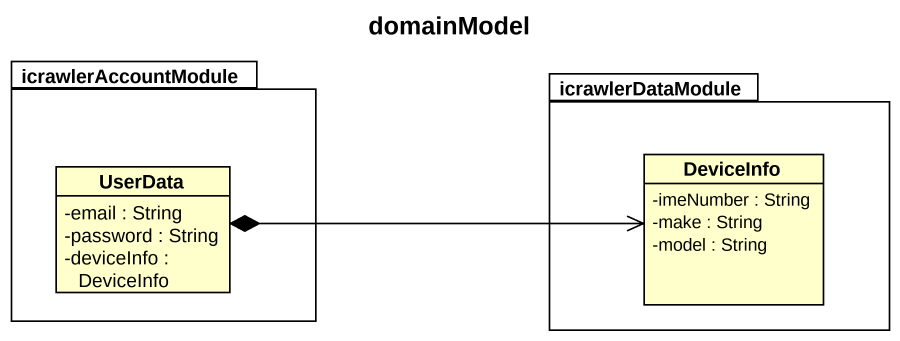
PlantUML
@startuml
title domainModel
hide circle
hide empty members
skinparam classAttributeIconSize 0
package icrawlerAccountModule {
  class UserData {
    -email : String
    -password : String
    -deviceInfo : DeviceInfo
  }
}
package icrawlerDataModule {
  class DeviceInfo {
    -imeNumber : String
    -make : String
    -model : String
  }
}
UserData *-right-> DeviceInfo
@enduml
